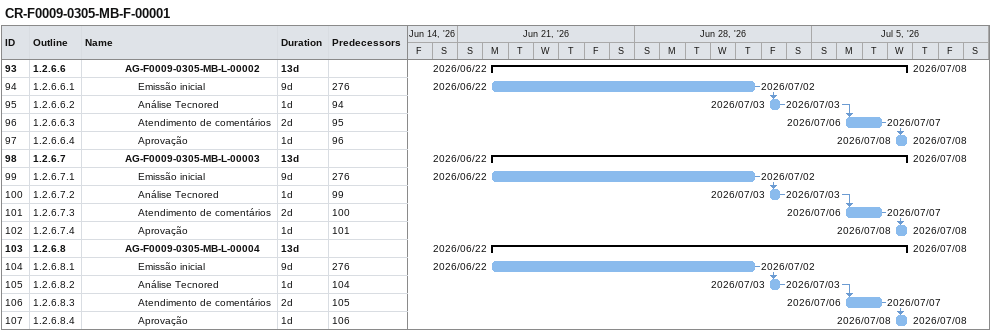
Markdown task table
CR-F0009-0305-MB-F-00001

| ID | WBS | Task | Duration | Start | Finish | Predecessors |
|---|---|---|---|---|---|---|
| 93 | 1.2.6.6 | **AG-F0009-0305-MB-L-00002** | 13d | 2026-06-22 | 2026-07-08 |  |
| 94 | 1.2.6.6.1 | Emissão inicial | 9d | 2026-06-22 | 2026-07-02 | 276 |
| 95 | 1.2.6.6.2 | Análise Tecnored | 1d | 2026-07-03 | 2026-07-03 | 94 |
| 96 | 1.2.6.6.3 | Atendimento de comentários | 2d | 2026-07-06 | 2026-07-07 | 95 |
| 97 | 1.2.6.6.4 | Aprovação | 1d | 2026-07-08 | 2026-07-08 | 96 |
| 98 | 1.2.6.7 | **AG-F0009-0305-MB-L-00003** | 13d | 2026-06-22 | 2026-07-08 |  |
| 99 | 1.2.6.7.1 | Emissão inicial | 9d | 2026-06-22 | 2026-07-02 | 276 |
| 100 | 1.2.6.7.2 | Análise Tecnored | 1d | 2026-07-03 | 2026-07-03 | 99 |
| 101 | 1.2.6.7.3 | Atendimento de comentários | 2d | 2026-07-06 | 2026-07-07 | 100 |
| 102 | 1.2.6.7.4 | Aprovação | 1d | 2026-07-08 | 2026-07-08 | 101 |
| 103 | 1.2.6.8 | **AG-F0009-0305-MB-L-00004** | 13d | 2026-06-22 | 2026-07-08 |  |
| 104 | 1.2.6.8.1 | Emissão inicial | 9d | 2026-06-22 | 2026-07-02 | 276 |
| 105 | 1.2.6.8.2 | Análise Tecnored | 1d | 2026-07-03 | 2026-07-03 | 104 |
| 106 | 1.2.6.8.3 | Atendimento de comentários | 2d | 2026-07-06 | 2026-07-07 | 105 |
| 107 | 1.2.6.8.4 | Aprovação | 1d | 2026-07-08 | 2026-07-08 | 106 |
